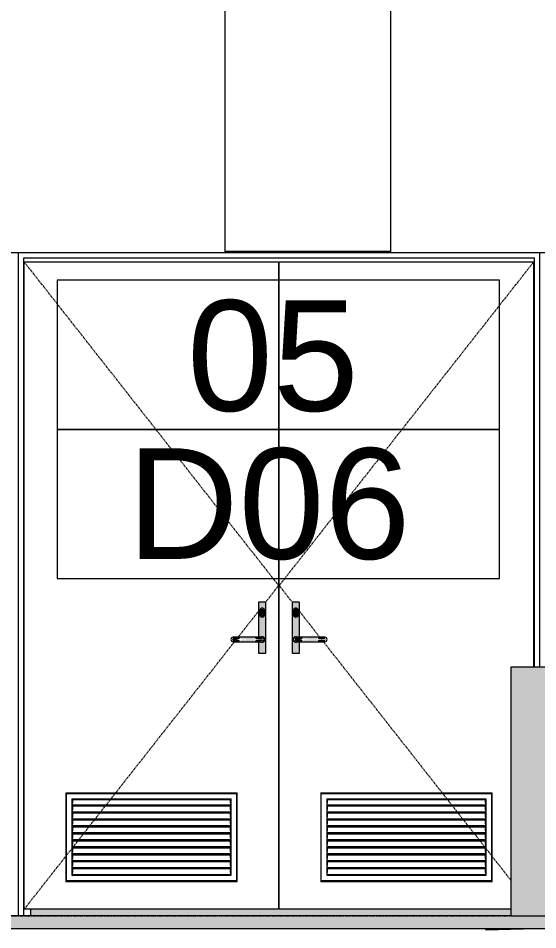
# Model space of a CAD drawing. Header units: millimetres. Extents: x -4612930 to -4329258, y -1064 to 30311.
# Drawn here: x -4545705 to -4543825, y 5150 to 8447 of the extents above; entities that cross this region are included whole.
import ezdxf

# ---------------------------------------------------------------- set-up
doc = ezdxf.new("R2010")
doc.units = ezdxf.units.MM
doc.linetypes.add('AEC_Center', pattern=[24, 12, -4, 4, -4])
doc.linetypes.add('Dash Small', pattern=[9, 3, -1.5, 3, -1.5])
for name, color, linetype, lineweight in [('A-DOOR', 31, 'Continuous', 5), ('A-DOOR-FRAM', 31, 'Continuous', 5), ('A-DOOR-IDEN', 31, 'Continuous', 5), ('A-FLOR', 192, 'Continuous', 5), ('A-FLOR-LEVL', 51, 'Continuous', 5), ('A-WALL', 113, 'Continuous', 5), ('A-WALL-PATT', 111, 'Continuous', 5), ('E-ELEC-EQPM', 71, 'Continuous', 5), ('Q-SPCQ', 91, 'Continuous', 5)]:
    doc.layers.add(name, color=color, linetype=linetype, lineweight=lineweight)
doc.styles.add('Arial_1', font='arial.ttf', dxfattribs={"height": 400})

# ---------------------------------------------------------------- blocks, each defined once
blk = doc.blocks.new('X_Door-Panel-Hinge-Standard - Standard-V6-SOUTH WEST')
at = {"layer": 'A-DOOR', "linetype": 'Dash Small'}
for p, q in [((-4544760.6, 6395), (-4543840.6, 7565)), ((-4544713.1, 6334.5), (-4544760.6, 6395)), ((-4544612.5, 6206.6), (-4544687.6, 6302.2)), ((-4543922.3, 5328.9), (-4544602.2, 6193.6))]:
    blk.add_line(p, q, dxfattribs=at)
at = {"layer": 'A-DOOR'}
for p, q in [((-4544760.6, 5225), (-4544760.6, 7565)), ((-4543840.6, 7565), (-4544760.6, 7565)), ((-4543840.6, 7565), (-4543840.6, 6100)), ((-4544610.6, 5645), (-4544610.6, 5325)), ((-4544610.6, 5645), (-4543990.6, 5645)), ((-4544608.6, 5643), (-4544610.6, 5645)), ((-4544608.6, 5643), (-4543992.6, 5643)), ((-4544608.6, 5327), (-4544608.6, 5643)), ((-4543990.6, 5645), (-4543992.6, 5643)), ((-4543992.6, 5643), (-4543992.6, 5327)), ((-4543990.6, 5325), (-4543990.6, 5645)), ((-4544588.6, 5623), (-4544588.6, 5347)), ((-4544588.6, 5623), (-4544012.6, 5623)), ((-4544586.6, 5621), (-4544586.6, 5609.1)), ((-4544586.6, 5621), (-4544014.6, 5621)), ((-4544586.6, 5601), (-4544586.6, 5609.1)), ((-4544014.6, 5609.1), (-4544014.6, 5621)), ((-4544014.6, 5609.1), (-4544014.6, 5601)), ((-4544012.6, 5347), (-4544012.6, 5623)), ((-4544586.6, 5598), (-4544586.6, 5601)), ((-4544014.6, 5601), (-4544586.6, 5601)), ((-4544586.6, 5598), (-4544014.6, 5598)), ((-4544586.6, 5598), (-4544586.6, 5583.9)), ((-4544586.6, 5575.8), (-4544586.6, 5583.9)), ((-4544586.6, 5572.8), (-4544586.6, 5575.8)), ((-4544014.6, 5575.8), (-4544586.6, 5575.8)), ((-4544586.6, 5572.8), (-4544014.6, 5572.8)), ((-4544586.6, 5572.8), (-4544586.6, 5558.7)), ((-4544014.6, 5601), (-4544014.6, 5598)), ((-4544014.6, 5583.9), (-4544014.6, 5598)), ((-4544014.6, 5583.9), (-4544014.6, 5575.8)), ((-4544014.6, 5575.8), (-4544014.6, 5572.8)), ((-4544014.6, 5558.7), (-4544014.6, 5572.8)), ((-4544586.6, 5550.6), (-4544586.6, 5558.7)), ((-4544586.6, 5547.6), (-4544586.6, 5550.6)), ((-4544014.6, 5550.6), (-4544586.6, 5550.6)), ((-4544586.6, 5547.6), (-4544014.6, 5547.6)), ((-4544586.6, 5547.6), (-4544586.6, 5533.5)), ((-4544014.6, 5558.7), (-4544014.6, 5550.6)), ((-4544014.6, 5550.6), (-4544014.6, 5547.6)), ((-4544014.6, 5533.5), (-4544014.6, 5547.6)), ((-4544586.6, 5525.4), (-4544586.6, 5533.5)), ((-4544586.6, 5522.4), (-4544586.6, 5525.4)), ((-4544014.6, 5525.4), (-4544586.6, 5525.4)), ((-4544586.6, 5522.4), (-4544014.6, 5522.4)), ((-4544586.6, 5522.4), (-4544586.6, 5508.3)), ((-4544586.6, 5500.2), (-4544586.6, 5508.3)), ((-4544014.6, 5533.5), (-4544014.6, 5525.4)), ((-4544014.6, 5525.4), (-4544014.6, 5522.4)), ((-4544014.6, 5508.3), (-4544014.6, 5522.4)), ((-4544014.6, 5508.3), (-4544014.6, 5500.2)), ((-4544586.6, 5497.2), (-4544586.6, 5500.2)), ((-4544014.6, 5500.2), (-4544586.6, 5500.2)), ((-4544586.6, 5497.2), (-4544014.6, 5497.2)), ((-4544586.6, 5497.2), (-4544586.6, 5483.1)), ((-4544586.6, 5475), (-4544586.6, 5483.1)), ((-4544586.6, 5472), (-4544586.6, 5475)), ((-4544014.6, 5475), (-4544586.6, 5475)), ((-4544014.6, 5500.2), (-4544014.6, 5497.2)), ((-4544014.6, 5483.1), (-4544014.6, 5497.2)), ((-4544014.6, 5483.1), (-4544014.6, 5475)), ((-4544014.6, 5475), (-4544014.6, 5472)), ((-4544586.6, 5472), (-4544014.6, 5472)), ((-4544586.6, 5472), (-4544586.6, 5457.9)), ((-4544586.6, 5449.8), (-4544586.6, 5457.9)), ((-4544586.6, 5446.8), (-4544586.6, 5449.8)), ((-4544014.6, 5449.8), (-4544586.6, 5449.8)), ((-4544586.6, 5446.8), (-4544014.6, 5446.8)), ((-4544586.6, 5446.8), (-4544586.6, 5432.7)), ((-4544014.6, 5457.9), (-4544014.6, 5472)), ((-4544014.6, 5457.9), (-4544014.6, 5449.8)), ((-4544014.6, 5449.8), (-4544014.6, 5446.8)), ((-4544014.6, 5432.7), (-4544014.6, 5446.8)), ((-4544586.6, 5424.6), (-4544586.6, 5432.7)), ((-4544586.6, 5421.6), (-4544586.6, 5424.6)), ((-4544014.6, 5424.6), (-4544586.6, 5424.6)), ((-4544586.6, 5421.6), (-4544014.6, 5421.6)), ((-4544586.6, 5421.6), (-4544586.6, 5407.5)), ((-4544586.6, 5399.4), (-4544586.6, 5407.5)), ((-4544014.6, 5432.7), (-4544014.6, 5424.6)), ((-4544014.6, 5424.6), (-4544014.6, 5421.6)), ((-4544014.6, 5407.5), (-4544014.6, 5421.6)), ((-4544014.6, 5407.5), (-4544014.6, 5399.4)), ((-4544586.6, 5396.4), (-4544586.6, 5399.4)), ((-4544014.6, 5399.4), (-4544586.6, 5399.4)), ((-4544586.6, 5396.4), (-4544014.6, 5396.4)), ((-4544586.6, 5396.4), (-4544586.6, 5382.3)), ((-4544586.6, 5374.2), (-4544586.6, 5382.3)), ((-4544586.6, 5371.2), (-4544586.6, 5374.2)), ((-4544014.6, 5374.2), (-4544586.6, 5374.2)), ((-4544014.6, 5399.4), (-4544014.6, 5396.4)), ((-4544014.6, 5382.3), (-4544014.6, 5396.4)), ((-4544014.6, 5382.3), (-4544014.6, 5374.2)), ((-4544014.6, 5374.2), (-4544014.6, 5371.2)), ((-4544588.6, 5347), (-4544012.6, 5347)), ((-4544586.6, 5371.2), (-4544014.6, 5371.2)), ((-4544586.6, 5371.2), (-4544586.6, 5357.1)), ((-4544586.6, 5349), (-4544586.6, 5357.1)), ((-4544014.6, 5349), (-4544586.6, 5349)), ((-4544014.6, 5357.1), (-4544014.6, 5371.2)), ((-4544014.6, 5357.1), (-4544014.6, 5349)), ((-4544610.6, 5325), (-4544608.6, 5327)), ((-4544610.6, 5325), (-4543990.6, 5325)), ((-4543992.6, 5327), (-4544608.6, 5327)), ((-4543990.6, 5325), (-4543992.6, 5327)), ((-4543922.3, 5225), (-4544760.6, 5225))]:
    blk.add_line(p, q, dxfattribs=at)
blk = doc.blocks.new('X_Door-Panel-Hinge-Standard - Standard-V7-SOUTH WEST')
at = {"layer": 'A-DOOR', "linetype": 'Dash Small'}
for p, q in [((-4544762.6142, 6395), (-4545682.6142, 7565)), ((-4544809.3001, 6335.6277), (-4544762.6142, 6395)), ((-4544910.7443, 6206.6171), (-4544835.6142, 6302.163)), ((-4545682.6142, 5225), (-4544921.0053, 6193.5678))]:
    blk.add_line(p, q, dxfattribs=at)
at = {"layer": 'A-DOOR'}
for p, q in [((-4545682.6142, 5225), (-4545682.6142, 7565)), ((-4544762.6142, 7565), (-4545682.6142, 7565)), ((-4544762.6142, 7565), (-4544762.6142, 5225)), ((-4545530.6142, 5643), (-4545532.6142, 5645)), ((-4545532.6142, 5645), (-4545532.6142, 5325)), ((-4545532.6142, 5645), (-4544912.6142, 5645)), ((-4545530.6142, 5643), (-4544914.6142, 5643)), ((-4545530.6142, 5327), (-4545530.6142, 5643)), ((-4544912.6142, 5645), (-4544914.6142, 5643)), ((-4544914.6142, 5643), (-4544914.6142, 5327)), ((-4544912.6142, 5325), (-4544912.6142, 5645)), ((-4545510.6142, 5623), (-4545510.6142, 5347)), ((-4545510.6142, 5623), (-4544934.6142, 5623)), ((-4545508.6142, 5621), (-4545508.6142, 5609.05)), ((-4545508.6142, 5621), (-4544936.6142, 5621)), ((-4545508.6142, 5601), (-4545508.6142, 5609.05)), ((-4544936.6142, 5609.05), (-4544936.6142, 5621)), ((-4544936.6142, 5609.05), (-4544936.6142, 5601)), ((-4544934.6142, 5347), (-4544934.6142, 5623)), ((-4545508.6142, 5598), (-4545508.6142, 5601)), ((-4544936.6142, 5601), (-4545508.6142, 5601)), ((-4545508.6142, 5598), (-4544936.6142, 5598)), ((-4545508.6142, 5598), (-4545508.6142, 5583.85)), ((-4545508.6142, 5575.8), (-4545508.6142, 5583.85)), ((-4545508.6142, 5572.8), (-4545508.6142, 5575.8)), ((-4544936.6142, 5575.8), (-4545508.6142, 5575.8)), ((-4545508.6142, 5572.8), (-4544936.6142, 5572.8)), ((-4545508.6142, 5572.8), (-4545508.6142, 5558.65)), ((-4544936.6142, 5601), (-4544936.6142, 5598)), ((-4544936.6142, 5583.85), (-4544936.6142, 5598)), ((-4544936.6142, 5583.85), (-4544936.6142, 5575.8)), ((-4544936.6142, 5575.8), (-4544936.6142, 5572.8)), ((-4544936.6142, 5558.65), (-4544936.6142, 5572.8)), ((-4545508.6142, 5550.6), (-4545508.6142, 5558.65)), ((-4545508.6142, 5547.6), (-4545508.6142, 5550.6)), ((-4544936.6142, 5550.6), (-4545508.6142, 5550.6)), ((-4545508.6142, 5547.6), (-4544936.6142, 5547.6)), ((-4545508.6142, 5547.6), (-4545508.6142, 5533.45)), ((-4544936.6142, 5558.65), (-4544936.6142, 5550.6)), ((-4544936.6142, 5550.6), (-4544936.6142, 5547.6)), ((-4544936.6142, 5533.45), (-4544936.6142, 5547.6)), ((-4545508.6142, 5525.4), (-4545508.6142, 5533.45)), ((-4545508.6142, 5522.4), (-4545508.6142, 5525.4)), ((-4544936.6142, 5525.4), (-4545508.6142, 5525.4)), ((-4545508.6142, 5522.4), (-4544936.6142, 5522.4)), ((-4545508.6142, 5522.4), (-4545508.6142, 5508.25)), ((-4545508.6142, 5500.2), (-4545508.6142, 5508.25)), ((-4544936.6142, 5533.45), (-4544936.6142, 5525.4)), ((-4544936.6142, 5525.4), (-4544936.6142, 5522.4)), ((-4544936.6142, 5508.25), (-4544936.6142, 5522.4)), ((-4544936.6142, 5508.25), (-4544936.6142, 5500.2)), ((-4545508.6142, 5497.2), (-4545508.6142, 5500.2)), ((-4544936.6142, 5500.2), (-4545508.6142, 5500.2)), ((-4545508.6142, 5497.2), (-4544936.6142, 5497.2)), ((-4545508.6142, 5497.2), (-4545508.6142, 5483.05)), ((-4545508.6142, 5475), (-4545508.6142, 5483.05)), ((-4545508.6142, 5472), (-4545508.6142, 5475)), ((-4544936.6142, 5475), (-4545508.6142, 5475)), ((-4544936.6142, 5500.2), (-4544936.6142, 5497.2)), ((-4544936.6142, 5483.05), (-4544936.6142, 5497.2)), ((-4544936.6142, 5483.05), (-4544936.6142, 5475)), ((-4544936.6142, 5475), (-4544936.6142, 5472)), ((-4545508.6142, 5472), (-4544936.6142, 5472)), ((-4545508.6142, 5472), (-4545508.6142, 5457.85)), ((-4545508.6142, 5449.8), (-4545508.6142, 5457.85)), ((-4545508.6142, 5446.8), (-4545508.6142, 5449.8)), ((-4544936.6142, 5449.8), (-4545508.6142, 5449.8)), ((-4545508.6142, 5446.8), (-4544936.6142, 5446.8)), ((-4545508.6142, 5446.8), (-4545508.6142, 5432.65)), ((-4544936.6142, 5457.85), (-4544936.6142, 5472)), ((-4544936.6142, 5457.85), (-4544936.6142, 5449.8)), ((-4544936.6142, 5449.8), (-4544936.6142, 5446.8)), ((-4544936.6142, 5432.65), (-4544936.6142, 5446.8)), ((-4545508.6142, 5424.6), (-4545508.6142, 5432.65)), ((-4545508.6142, 5421.6), (-4545508.6142, 5424.6)), ((-4544936.6142, 5424.6), (-4545508.6142, 5424.6)), ((-4545508.6142, 5421.6), (-4544936.6142, 5421.6)), ((-4545508.6142, 5421.6), (-4545508.6142, 5407.45)), ((-4545508.6142, 5399.4), (-4545508.6142, 5407.45)), ((-4544936.6142, 5432.65), (-4544936.6142, 5424.6)), ((-4544936.6142, 5424.6), (-4544936.6142, 5421.6)), ((-4544936.6142, 5407.45), (-4544936.6142, 5421.6)), ((-4544936.6142, 5407.45), (-4544936.6142, 5399.4)), ((-4545508.6142, 5396.4), (-4545508.6142, 5399.4)), ((-4544936.6142, 5399.4), (-4545508.6142, 5399.4)), ((-4545508.6142, 5396.4), (-4544936.6142, 5396.4)), ((-4545508.6142, 5396.4), (-4545508.6142, 5382.25)), ((-4545508.6142, 5374.2), (-4545508.6142, 5382.25)), ((-4545508.6142, 5371.2), (-4545508.6142, 5374.2)), ((-4544936.6142, 5374.2), (-4545508.6142, 5374.2)), ((-4544936.6142, 5399.4), (-4544936.6142, 5396.4)), ((-4544936.6142, 5382.25), (-4544936.6142, 5396.4)), ((-4544936.6142, 5382.25), (-4544936.6142, 5374.2)), ((-4544936.6142, 5374.2), (-4544936.6142, 5371.2)), ((-4545510.6142, 5347), (-4544934.6142, 5347)), ((-4545508.6142, 5371.2), (-4544936.6142, 5371.2)), ((-4545508.6142, 5371.2), (-4545508.6142, 5357.05)), ((-4545508.6142, 5349), (-4545508.6142, 5357.05)), ((-4544936.6142, 5349), (-4545508.6142, 5349)), ((-4544936.6142, 5357.05), (-4544936.6142, 5371.2)), ((-4544936.6142, 5357.05), (-4544936.6142, 5349)), ((-4545530.6142, 5327), (-4545532.6142, 5325)), ((-4545532.6142, 5325), (-4544912.6142, 5325)), ((-4544914.6142, 5327), (-4545530.6142, 5327)), ((-4544914.6142, 5327), (-4544912.6142, 5325)), ((-4544762.6142, 5225), (-4545682.6142, 5225))]:
    blk.add_line(p, q, dxfattribs=at)
blk = doc.blocks.new('X_Door-Frame-Metal - Standard-2885300-SOUTH WEST')
at = {"layer": 'A-DOOR-FRAM'}
for p, q in [((-4549864.6142, 7600), (-4549864.6142, 5200)), ((-4547978.6142, 7600), (-4547978.6142, 6100)), ((-4549844.6142, 5200), (-4549844.6142, 7580)), ((-4549844.6142, 7580), (-4547998.6142, 7580)), ((-4547998.6142, 7580), (-4547998.6142, 6100)), ((-4549819.6142, 5200), (-4549819.6142, 5225))]:
    blk.add_line(p, q, dxfattribs=at)
blk = doc.blocks.new('X_Door-Handle-Lockwood 4800 Series Lever - Standard-V8-SOUTH WEST')
at = {"layer": 'A-DOOR'}
h = blk.add_hatch(color=256, dxfattribs=at)
h.paths.add_polyline_path([(-4544820, 6150), (-4544809.6, 6151), (-4544811.9, 6310.1), (-4544815.5, 6283.9), (-4544822.6, 6281), (-4544829.7, 6283.9), (-4544832.6, 6291), (-4544834.6, 6323.7), (-4544835.6, 6334), (-4544835.6, 6207.5), (-4544827.6, 6208.7), (-4544820, 6209.7), (-4544814, 6205), (-4544813, 6197.4), (-4544817.6, 6191.3), (-4544825.2, 6190.3), (-4544835.6, 6192.5), (-4544834.6, 6150), (-4544822.6, 6150)])
h.paths.add_polyline_path([(-4544832.3, 6305.6), (-4544827.6, 6311.7), (-4544820, 6312.7), (-4544814, 6308), (-4544812.4, 6310.1), (-4544810.6, 6335), (-4544835.6, 6334), (-4544832.6, 6308)])
for points in [[(-4544822.6, 6281), (-4544816.7, 6283.9), (-4544812.6, 6291), (-4544814, 6308), (-4544826.5, 6311.7), (-4544832.3, 6305.6), (-4544832.3, 6288.4), (-4544825.2, 6281.7), (-4544823.9, 6281.3)], [(-4544924.5, 6200), (-4544904.6, 6202.1), (-4544900.6, 6206.9), (-4544927.7, 6206.3), (-4544930.9, 6200)], [(-4544926.8, 6192.1), (-4544918.1, 6193.9), (-4544908.6, 6192.8), (-4544901.7, 6194.3), (-4544908.9, 6200), (-4544930.9, 6200), (-4544927.4, 6193.2)], [(-4544849.6, 6200), (-4544849.6, 6207.7), (-4544900.6, 6205.7), (-4544900.6, 6200), (-4544866.8, 6200)], [(-4544849.6, 6192.3), (-4544849.6, 6200), (-4544900.6, 6197.9), (-4544900.6, 6192.3), (-4544866.8, 6192.3)], [(-4544829.7, 6200), (-4544819.3, 6200), (-4544822.5, 6206), (-4544843.3, 6207.5), (-4544848.6, 6205.7), (-4544843.3, 6200), (-4544831.3, 6200)], [(-4544839.2, 6192.1), (-4544820, 6194.7), (-4544820, 6200), (-4544845.6, 6197.9), (-4544848.1, 6192.9), (-4544843.3, 6192.5)]]:
    blk.add_hatch(color=256, dxfattribs=at).paths.add_polyline_path(points)
for p, q in [((-4544835.6, 6334), (-4544835.6, 6207.5)), ((-4544810.6, 6335), (-4544834.6, 6335)), ((-4544809.6, 6151), (-4544809.6, 6334)), ((-4544832.6, 6303), (-4544832.6, 6291)), ((-4544812.6, 6291), (-4544812.6, 6303)), ((-4544849.6, 6208), (-4544900.6, 6208)), ((-4544900.6, 6192), (-4544849.6, 6192)), ((-4544835.6, 6192.5), (-4544835.6, 6151)), ((-4544834.6, 6150), (-4544810.6, 6150))]:
    blk.add_line(p, q, dxfattribs=at)
at = {"layer": 'A-DOOR', "flags": 128}
for points in [[(-4544900.6, 6208), (-4544901.7, 6208), (-4544902.8, 6208), (-4544903.8, 6208), (-4544904.9, 6208), (-4544906, 6208), (-4544907, 6208), (-4544908.1, 6208), (-4544909.1, 6208), (-4544910.1, 6208), (-4544911.1, 6208), (-4544912.1, 6208), (-4544913.1, 6208), (-4544914, 6208), (-4544915, 6208), (-4544915.9, 6208), (-4544916.7, 6208), (-4544917.6, 6208), (-4544918.4, 6208), (-4544919.2, 6208), (-4544920, 6208), (-4544920.7, 6208), (-4544921.4, 6208), (-4544922.1, 6208), (-4544922.7, 6208), (-4544923.3, 6208), (-4544923.9, 6208), (-4544924.4, 6208), (-4544924.9, 6208), (-4544925.4, 6208), (-4544925.8, 6208), (-4544926.2, 6208), (-4544926.5, 6208), (-4544926.8, 6208), (-4544927, 6208), (-4544927.2, 6208), (-4544927.4, 6208), (-4544927.5, 6208), (-4544927.6, 6208), (-4544927.6, 6208)], [(-4544822.6, 6208), (-4544822.6, 6208), (-4544822.7, 6208), (-4544822.8, 6208), (-4544823, 6208), (-4544823.2, 6208), (-4544823.4, 6208), (-4544823.7, 6208), (-4544824, 6208), (-4544824.3, 6208), (-4544824.7, 6208), (-4544825.2, 6208), (-4544825.7, 6208), (-4544826.2, 6208), (-4544826.7, 6208), (-4544827.3, 6208), (-4544828, 6208), (-4544828.6, 6208), (-4544829.3, 6208), (-4544830, 6208), (-4544830.8, 6208), (-4544831.6, 6208), (-4544832.4, 6208), (-4544833.3, 6208), (-4544834.1, 6208), (-4544835, 6208), (-4544835.9, 6208), (-4544836.9, 6208), (-4544837.9, 6208), (-4544838.8, 6208), (-4544839.8, 6208), (-4544840.8, 6208), (-4544841.9, 6208), (-4544842.9, 6208), (-4544844, 6208), (-4544845, 6208), (-4544846.1, 6208), (-4544847.2, 6208), (-4544848.2, 6208), (-4544849.3, 6208), (-4544849.6, 6208)], [(-4544927.6, 6192), (-4544927.6, 6192), (-4544927.5, 6192), (-4544927.4, 6192), (-4544927.3, 6192), (-4544927.1, 6192), (-4544926.8, 6192), (-4544926.6, 6192), (-4544926.2, 6192), (-4544925.9, 6192), (-4544925.5, 6192), (-4544925, 6192), (-4544924.6, 6192), (-4544924, 6192), (-4544923.5, 6192), (-4544922.9, 6192), (-4544922.3, 6192), (-4544921.6, 6192), (-4544920.9, 6192), (-4544920.2, 6192), (-4544919.4, 6192), (-4544918.6, 6192), (-4544917.8, 6192), (-4544917, 6192), (-4544916.1, 6192), (-4544915.2, 6192), (-4544914.3, 6192), (-4544913.3, 6192), (-4544912.4, 6192), (-4544911.4, 6192), (-4544910.4, 6192), (-4544909.4, 6192), (-4544908.4, 6192), (-4544907.3, 6192), (-4544906.3, 6192), (-4544905.2, 6192), (-4544904.1, 6192), (-4544903.1, 6192), (-4544902, 6192), (-4544900.9, 6192), (-4544900.6, 6192)], [(-4544849.6, 6192), (-4544848.5, 6192), (-4544847.5, 6192), (-4544846.4, 6192), (-4544845.3, 6192), (-4544844.3, 6192), (-4544843.2, 6192), (-4544842.2, 6192), (-4544841.1, 6192), (-4544840.1, 6192), (-4544839.1, 6192), (-4544838.1, 6192), (-4544837.1, 6192), (-4544836.2, 6192), (-4544835.3, 6192), (-4544834.4, 6192), (-4544833.5, 6192), (-4544832.6, 6192), (-4544831.8, 6192), (-4544831, 6192), (-4544830.2, 6192), (-4544829.5, 6192), (-4544828.8, 6192), (-4544828.1, 6192), (-4544827.5, 6192), (-4544826.9, 6192), (-4544826.3, 6192), (-4544825.8, 6192), (-4544825.3, 6192), (-4544824.9, 6192), (-4544824.4, 6192), (-4544824.1, 6192), (-4544823.7, 6192), (-4544823.5, 6192), (-4544823.2, 6192), (-4544823, 6192), (-4544822.8, 6192), (-4544822.7, 6192), (-4544822.6, 6192), (-4544822.6, 6192)]]:
    blk.add_lwpolyline(points, dxfattribs=at)
at = {"layer": 'A-DOOR'}
for centre, radius, start, end in [((-4544834.6, 6334), 1, 90, 180), ((-4544810.6, 6334), 1, 0, 90), ((-4544822.6, 6303), 10, 360, 180), ((-4544822.6, 6303), 10, 0, 120), ((-4544822.6, 6303), 10, 0, 15), ((-4544822.6, 6303), 10, 0, 15), ((-4544822.6, 6291), 10, 180, 0), ((-4544822.6, 6291), 10, 195, 210), ((-4544822.6, 6291), 10, 255, 285), ((-4544822.6, 6291), 10, 315, 0), ((-4544927.6, 6200), 8, 90, 270), ((-4544927.6, 6200), 8, 90, 180), ((-4544927.6, 6200), 8, 180, 270), ((-4544927.6, 6200), 8, 60, 65.894), ((-4544822.6, 6200), 10, 0, 135), ((-4544822.6, 6200), 10, 225, 0), ((-4544822.6, 6200), 8, 0, 120), ((-4544822.6, 6200), 8, 240, 0), ((-4544822.6, 6200), 8, 270, 90), ((-4544927.6, 6200), 8, 294.106, 300), ((-4544834.6, 6151), 1, 180, 270), ((-4544810.6, 6151), 1, 270, 0)]:
    blk.add_arc(centre, radius, start, end, dxfattribs=at)
blk = doc.blocks.new('X_Door-Handle-Lockwood 4800 Series Lever - Standard-V9-SOUTH WEST')
at = {"layer": 'A-DOOR'}
h = blk.add_hatch(color=256, dxfattribs=at)
h.paths.add_polyline_path([(-4544703.2, 6150), (-4544687.6, 6151), (-4544687.6, 6192.5), (-4544695.6, 6191.3), (-4544703.2, 6190.3), (-4544709.3, 6195), (-4544710.3, 6202.6), (-4544705.6, 6208.7), (-4544698, 6209.7), (-4544687.6, 6207.5), (-4544689.9, 6310.1), (-4544693.5, 6283.9), (-4544700.6, 6281), (-4544707.7, 6283.9), (-4544710.6, 6291), (-4544712.6, 6323.7), (-4544713.6, 6334), (-4544712.6, 6150), (-4544705.6, 6150)])
h.paths.add_polyline_path([(-4544710.3, 6305.6), (-4544705.6, 6311.7), (-4544698, 6312.7), (-4544692, 6308), (-4544690.4, 6310.1), (-4544688.6, 6335), (-4544713.6, 6334), (-4544710.6, 6308)])
for points in [[(-4544700.6, 6281), (-4544693.5, 6285), (-4544690.6, 6291), (-4544692, 6308), (-4544700.4, 6311.7), (-4544709.9, 6305.6), (-4544710.6, 6303), (-4544709.3, 6288.7), (-4544703.2, 6281.7), (-4544701.9, 6281.3)], [(-4544684, 6192.1), (-4544675.2, 6195), (-4544679.9, 6200), (-4544703.9, 6200), (-4544703.1, 6194.3), (-4544685.1, 6192.2)], [(-4544690.6, 6200), (-4544677.6, 6202.1), (-4544673.6, 6206.9), (-4544695, 6206.7), (-4544703.2, 6205.3), (-4544703.2, 6200), (-4544691, 6200)], [(-4544622.6, 6200), (-4544622.6, 6207.7), (-4544673.6, 6205.7), (-4544673.6, 6200), (-4544641, 6200)], [(-4544673.6, 6192.3), (-4544622.6, 6194.3), (-4544622.6, 6200), (-4544673.6, 6197.9), (-4544673.6, 6192.9)], [(-4544596.4, 6192.1), (-4544592.3, 6200), (-4544618.7, 6197.8), (-4544622.6, 6193.1), (-4544598.6, 6193.1)], [(-4544616.9, 6200), (-4544593.4, 6202.1), (-4544596.4, 6207.9), (-4544605.1, 6206.1), (-4544614.7, 6207.2), (-4544621.5, 6205.6), (-4544618.5, 6201.9)]]:
    blk.add_hatch(color=256, dxfattribs=at).paths.add_polyline_path(points)
for p, q in [((-4544713.6, 6334), (-4544713.6, 6151)), ((-4544688.6, 6335), (-4544712.6, 6335)), ((-4544687.6, 6207.5), (-4544687.6, 6334)), ((-4544710.6, 6303), (-4544710.6, 6291)), ((-4544690.6, 6291), (-4544690.6, 6303)), ((-4544622.6, 6208), (-4544673.6, 6208)), ((-4544687.6, 6151), (-4544687.6, 6192.5)), ((-4544673.6, 6192), (-4544622.6, 6192)), ((-4544712.6, 6150), (-4544688.6, 6150))]:
    blk.add_line(p, q, dxfattribs=at)
at = {"layer": 'A-DOOR', "flags": 128}
for points in [[(-4544673.6, 6208), (-4544674.7, 6208), (-4544675.8, 6208), (-4544676.8, 6208), (-4544677.9, 6208), (-4544679, 6208), (-4544680, 6208), (-4544681.1, 6208), (-4544682.1, 6208), (-4544683.1, 6208), (-4544684.1, 6208), (-4544685.1, 6208), (-4544686.1, 6208), (-4544687, 6208), (-4544688, 6208), (-4544688.9, 6208), (-4544689.7, 6208), (-4544690.6, 6208), (-4544691.4, 6208), (-4544692.2, 6208), (-4544693, 6208), (-4544693.7, 6208), (-4544694.4, 6208), (-4544695.1, 6208), (-4544695.7, 6208), (-4544696.3, 6208), (-4544696.9, 6208), (-4544697.4, 6208), (-4544697.9, 6208), (-4544698.4, 6208), (-4544698.8, 6208), (-4544699.2, 6208), (-4544699.5, 6208), (-4544699.8, 6208), (-4544700, 6208), (-4544700.2, 6208), (-4544700.4, 6208), (-4544700.5, 6208), (-4544700.6, 6208), (-4544700.6, 6208)], [(-4544595.6, 6208), (-4544595.6, 6208), (-4544595.7, 6208), (-4544595.8, 6208), (-4544596, 6208), (-4544596.2, 6208), (-4544596.4, 6208), (-4544596.7, 6208), (-4544597, 6208), (-4544597.3, 6208), (-4544597.7, 6208), (-4544598.2, 6208), (-4544598.7, 6208), (-4544599.2, 6208), (-4544599.7, 6208), (-4544600.3, 6208), (-4544601, 6208), (-4544601.6, 6208), (-4544602.3, 6208), (-4544603, 6208), (-4544603.8, 6208), (-4544604.6, 6208), (-4544605.4, 6208), (-4544606.3, 6208), (-4544607.1, 6208), (-4544608, 6208), (-4544608.9, 6208), (-4544609.9, 6208), (-4544610.9, 6208), (-4544611.8, 6208), (-4544612.8, 6208), (-4544613.8, 6208), (-4544614.9, 6208), (-4544615.9, 6208), (-4544617, 6208), (-4544618, 6208), (-4544619.1, 6208), (-4544620.2, 6208), (-4544621.2, 6208), (-4544622.3, 6208), (-4544622.6, 6208)], [(-4544700.6, 6192), (-4544700.6, 6192), (-4544700.5, 6192), (-4544700.4, 6192), (-4544700.3, 6192), (-4544700.1, 6192), (-4544699.8, 6192), (-4544699.6, 6192), (-4544699.2, 6192), (-4544698.9, 6192), (-4544698.5, 6192), (-4544698, 6192), (-4544697.6, 6192), (-4544697, 6192), (-4544696.5, 6192), (-4544695.9, 6192), (-4544695.3, 6192), (-4544694.6, 6192), (-4544693.9, 6192), (-4544693.2, 6192), (-4544692.4, 6192), (-4544691.6, 6192), (-4544690.8, 6192), (-4544690, 6192), (-4544689.1, 6192), (-4544688.2, 6192), (-4544687.3, 6192), (-4544686.3, 6192), (-4544685.4, 6192), (-4544684.4, 6192), (-4544683.4, 6192), (-4544682.4, 6192), (-4544681.4, 6192), (-4544680.3, 6192), (-4544679.3, 6192), (-4544678.2, 6192), (-4544677.1, 6192), (-4544676.1, 6192), (-4544675, 6192), (-4544673.9, 6192), (-4544673.6, 6192)], [(-4544622.6, 6192), (-4544621.5, 6192), (-4544620.5, 6192), (-4544619.4, 6192), (-4544618.3, 6192), (-4544617.3, 6192), (-4544616.2, 6192), (-4544615.2, 6192), (-4544614.1, 6192), (-4544613.1, 6192), (-4544612.1, 6192), (-4544611.1, 6192), (-4544610.1, 6192), (-4544609.2, 6192), (-4544608.3, 6192), (-4544607.4, 6192), (-4544606.5, 6192), (-4544605.6, 6192), (-4544604.8, 6192), (-4544604, 6192), (-4544603.2, 6192), (-4544602.5, 6192), (-4544601.8, 6192), (-4544601.1, 6192), (-4544600.5, 6192), (-4544599.9, 6192), (-4544599.3, 6192), (-4544598.8, 6192), (-4544598.3, 6192), (-4544597.9, 6192), (-4544597.4, 6192), (-4544597.1, 6192), (-4544596.7, 6192), (-4544596.5, 6192), (-4544596.2, 6192), (-4544596, 6192), (-4544595.8, 6192), (-4544595.7, 6192), (-4544595.6, 6192), (-4544595.6, 6192)]]:
    blk.add_lwpolyline(points, dxfattribs=at)
at = {"layer": 'A-DOOR'}
for centre, radius, start, end in [((-4544712.6, 6334), 1, 90, 180), ((-4544688.6, 6334), 1, 0, 90), ((-4544700.6, 6303), 10, 0, 180), ((-4544700.6, 6303), 10, 60, 180), ((-4544700.6, 6303), 10, 165, 180), ((-4544700.6, 6303), 10, 165, 180), ((-4544700.6, 6303), 10, 0, 30), ((-4544700.6, 6303), 10, 0, 15), ((-4544700.6, 6303), 10, 0, 15), ((-4544700.6, 6291), 10, 180, 0), ((-4544700.6, 6291), 10, 180, 225), ((-4544700.6, 6291), 10, 255, 285), ((-4544700.6, 6291), 10, 330, 345), ((-4544700.6, 6200), 10, 45, 180), ((-4544700.6, 6200), 10, 180, 315), ((-4544700.6, 6200), 8, 90, 270), ((-4544700.6, 6200), 8, 60, 180), ((-4544700.6, 6200), 8, 180, 300), ((-4544595.6, 6200), 8, 270, 90), ((-4544595.6, 6200), 8, 0, 90), ((-4544595.6, 6200), 8, 270, 0), ((-4544712.6, 6151), 1, 180, 270), ((-4544688.6, 6151), 1, 270, 0)]:
    blk.add_arc(centre, radius, start, end, dxfattribs=at)
blk = doc.blocks.new('MSB - MSB-1663900-SOUTH WEST')
at = {"layer": 'E-ELEC-EQPM'}
h = blk.add_hatch(color=256, dxfattribs=at)
h.paths.add_polyline_path([(-4543044.6, 5200), (-4541975.6, 5200), (-4541975.6, 5225), (-4542872.6, 5225), (-4542874.6, 5225), (-4543771.6, 5225), (-4543771.6, 5200), (-4543198.3, 5200)])
h.paths.add_polyline_path([(-4546515.4, 5200), (-4546109.6, 5200), (-4546109.6, 5225), (-4546515.4, 5225)])
h.paths.add_polyline_path([(-4545512.6, 5200), (-4543922.3, 5200), (-4543922.3, 5225), (-4544760.6, 5225), (-4544762.6, 5225), (-4545659.6, 5225), (-4545659.6, 5200)])
blk = doc.blocks.new('Bollard_Typical - 150mm Diameter - BOL001 _fixed_-V176-SOUTH WEST')
at = {"layer": 'Q-SPCQ'}
for points in [[(-4577589.3, 5200), (-4577520.4, 5200), (-4577520.4, 6100), (-4577589.3, 6100), (-4577589.3, 5205.5)], [(-4577491.4, 5200), (-4577439.7, 5200), (-4577439.7, 6100), (-4577520.4, 6100), (-4577520.4, 5200), (-4577505.9, 5200)]]:
    blk.add_hatch(color=256, dxfattribs=at).paths.add_polyline_path(points)
at = {"layer": 'Q-SPCQ', "lineweight": 18}
for p, q in [((-4577589.5, 6100), (-4577589.5, 5200)), ((-4577520.4, 6100), (-4577589.5, 6100)), ((-4577439.5, 6100), (-4577520.4, 6100)), ((-4577439.5, 5200), (-4577439.5, 6100)), ((-4577589.5, 5200), (-4577520.4, 5200)), ((-4577520.4, 5200), (-4577439.5, 5200))]:
    blk.add_line(p, q, dxfattribs=at)
blk = doc.blocks.new('AA_DOOR_MARK _ TYPE MARK_HA2 - Mark _ Type Mark-1751130-SOUTH WEST')
at = {"layer": 'A-DOOR-IDEN'}
for p, q in [((-4546209.3, 7500), (-4547809.3, 7500)), ((-4547809.3, 7500), (-4547809.3, 6960)), ((-4546209.3, 6960), (-4546209.3, 7500)), ((-4547809.3, 6960), (-4546209.3, 6960)), ((-4546209.3, 6960), (-4547809.3, 6960)), ((-4547809.3, 6960), (-4547809.3, 6420)), ((-4546209.3, 6420), (-4546209.3, 6960)), ((-4547809.3, 6420), (-4546209.3, 6420))]:
    blk.add_line(p, q, dxfattribs=at)

msp = doc.modelspace()

# ---------------------------------------------------------------- hatches: boundary and pattern name
at = {"layer": 'A-FLOR'}
msp.add_hatch(color=256, dxfattribs=at).paths.add_polyline_path([(-4550065.5, 5154.2), (-4547110.7, 5155), (-4542968.1, 5157.1), (-4539031.5, 5167.9), (-4538252.7, 5181.6), (-4537611.7, 5180.5), (-4537610.4, 5171.3), (-4536838.3, 5173.8), (-4536838.3, 5200), (-4550065.5, 5200), (-4550065.5, 5155)])
at = {"layer": 'A-WALL-PATT'}
h = msp.add_hatch(dxfattribs=at)
h.set_pattern_fill('FP_2', color=256, style=0, pattern_type=2)
h.set_pattern_definition([(90, (-4536559.6, 7600), (-6000, 4e-13), [1200, -1200]), (90, (-4535359.6, 7600), (-6000, 4e-13), [1200, -1200]), (90, (-4534159.6, 7600), (-6000, 4e-13), [1200, -1200]), (90, (-4535359.6, 8800), (-6000, 4e-13), [1200, -1200]), (90, (-4534159.6, 8800), (-6000, 4e-13), [1200, -1200]), (180, (-4535359.6, 8800), (-3e-13, -2400), [1200, -4800]), (180, (-4534159.6, 10000), (-3e-13, -2400), [1200, -4800]), (90, (-4534159.6, 7600), (-6000, 4e-13), [1200, -1200]), (90, (-4532959.6, 7600), (-6000, 4e-13), [1200, -1200]), (90, (-4532359.6, 7600), (-6000, 4e-13), [1200, -1200]), (90, (-4532959.6, 8800), (-6000, 4e-13), [1200, -1200]), (90, (-4532359.6, 8800), (-6000, 4e-13), [1200, -1200]), (180, (-4532959.6, 8800), (-3e-13, -2400), [1200, -4800]), (180, (-4532359.6, 10000), (-3e-13, -2400), [600, -5400]), (90, (-4537159.6, 7600), (-6000, 4e-13), [1200, -1200]), (90, (-4536559.6, 7600), (-6000, 4e-13), [1200, -1200]), (90, (-4537159.6, 8800), (-6000, 4e-13), [1200, -1200]), (90, (-4536559.6, 8800), (-6000, 4e-13), [1200, -1200]), (180, (-4537159.6, 8800), (-3e-13, -2400), [1200, -4800]), (180, (-4536559.6, 10000), (-3e-13, -2400), [600, -5400]), (90, (-4536559.6, 7600), (-6000, 4e-13), [1200, -1200]), (90, (-4538359.6, 7600), (-6000, 4e-13), [1200, -1200])])
h.paths.add_polyline_path([(-4575658.6, 7600), (-4538558.6, 7600), (-4538558.6, 15543), (-4558304.6, 17270.6), (-4575658.6, 15752.3), (-4575658.6, 7706.2)])
h = msp.add_hatch(dxfattribs=at)
h.set_pattern_fill('FP_11', color=256, style=0, pattern_type=2)
h.set_pattern_definition([(45, (-4547561.98, 0), (-212.132, 212.132), []), (135, (-4547561.98, 0), (-212.132, -212.132), [])])
h.paths.add_polyline_path([(-4539947.1, 5200), (-4539049.6, 5200), (-4539049.6, 5225), (-4539946.6, 5225), (-4539947.1, 5224.7)])
h.paths.add_polyline_path([(-4549715.8, 5200), (-4549715.8, 5225), (-4549819.6, 5225), (-4549819.6, 5200)])
h.paths.add_polyline_path([(-4546715.4, 5200), (-4546515.8, 5200), (-4546515.8, 5225), (-4546715.4, 5225)])
h.paths.add_polyline_path([(-4540698.6, 5200), (-4540096.6, 5200), (-4540096.6, 5225), (-4540845.6, 5225), (-4540845.6, 5200)])
h.paths.add_polyline_path([(-4542874.6, 7400), (-4542872.6, 7400), (-4542874.6, 7421.3)])
h.paths.add_polyline_path([(-4544762.6, 7400), (-4544760.6, 7400), (-4544762.6, 7421.3)])

# ---------------------------------------------------------------- linework, layer by layer
at = {"layer": 'A-FLOR'}
for p, q in [((-4543922.3, 5200), (-4545872.8, 5200)), ((-4549304.6, 5155), (-4543832.1, 5155)), ((-4544014.5, 5150), (-4543832.1, 5155)), ((-4543832.1, 5155), (-4543651.4, 5150))]:
    msp.add_line(p, q, dxfattribs=at)
msp.add_open_spline([(-4543832.1, 5155), (-4543316.6, 5156.3), (-4542286.3, 5158.8), (-4540776.9, 5162.5), (-4539719.2, 5165.3), (-4539166.4, 5166.8), (-4539071.5, 5167)], degree=3, knots=[-1, -1, -1, -1, -0.875, -0.75, -0.625, -0.5988299, -0.5988299, -0.5988299, -0.5988299], dxfattribs=at)
at = {"layer": 'A-FLOR-LEVL', "linetype": 'AEC_Center'}
for p, q in [((-4612130.4, 7600), (-4477321.8, 7600)), ((-4612130.4, 5200), (-4477321.8, 5200))]:
    msp.add_line(p, q, dxfattribs=at)
at = {"layer": 'A-WALL'}
msp.add_line((-4575658.6, 7600), (-4536858.5, 7600), dxfattribs=at)

# ---------------------------------------------------------------- block references
at = {"layer": 'A-DOOR'}
for name, p in [('X_Door-Frame-Metal - Standard-2885300-SOUTH WEST', (4160, 0)), ('X_Door-Panel-Hinge-Standard - Standard-V7-SOUTH WEST', (0, 0)), ('X_Door-Panel-Hinge-Standard - Standard-V6-SOUTH WEST', (0, 0)), ('X_Door-Handle-Lockwood 4800 Series Lever - Standard-V8-SOUTH WEST', (0, 0)), ('X_Door-Handle-Lockwood 4800 Series Lever - Standard-V9-SOUTH WEST', (0, 0))]:
    msp.add_blockref(name, p, dxfattribs=at)
at = {"layer": 'A-DOOR-IDEN'}
msp.add_blockref('AA_DOOR_MARK _ TYPE MARK_HA2 - Mark _ Type Mark-1751130-SOUTH WEST', (2246, 0), dxfattribs=at)
at = {"layer": 'E-ELEC-EQPM'}
msp.add_blockref('MSB - MSB-1663900-SOUTH WEST', (0, 0), dxfattribs=at)
at = {"layer": 'Q-SPCQ'}
msp.add_blockref('Bollard_Typical - 150mm Diameter - BOL001 _fixed_-V176-SOUTH WEST', (33666.9, 0), dxfattribs=at)

# ---------------------------------------------------------------- texts
at = {"layer": 'A-DOOR-IDEN', "char_height": 400, "attachment_point": 1, "style": 'Arial_1'}
for s, insert, width in [('05', (-4545094.1, 7426.8), 769.62), ('D06', (-4545310.9, 6891.5), 1266.666)]:
    msp.add_mtext(s, dxfattribs=dict(at, insert=insert, width=width))

doc.saveas('drawing.dxf')
